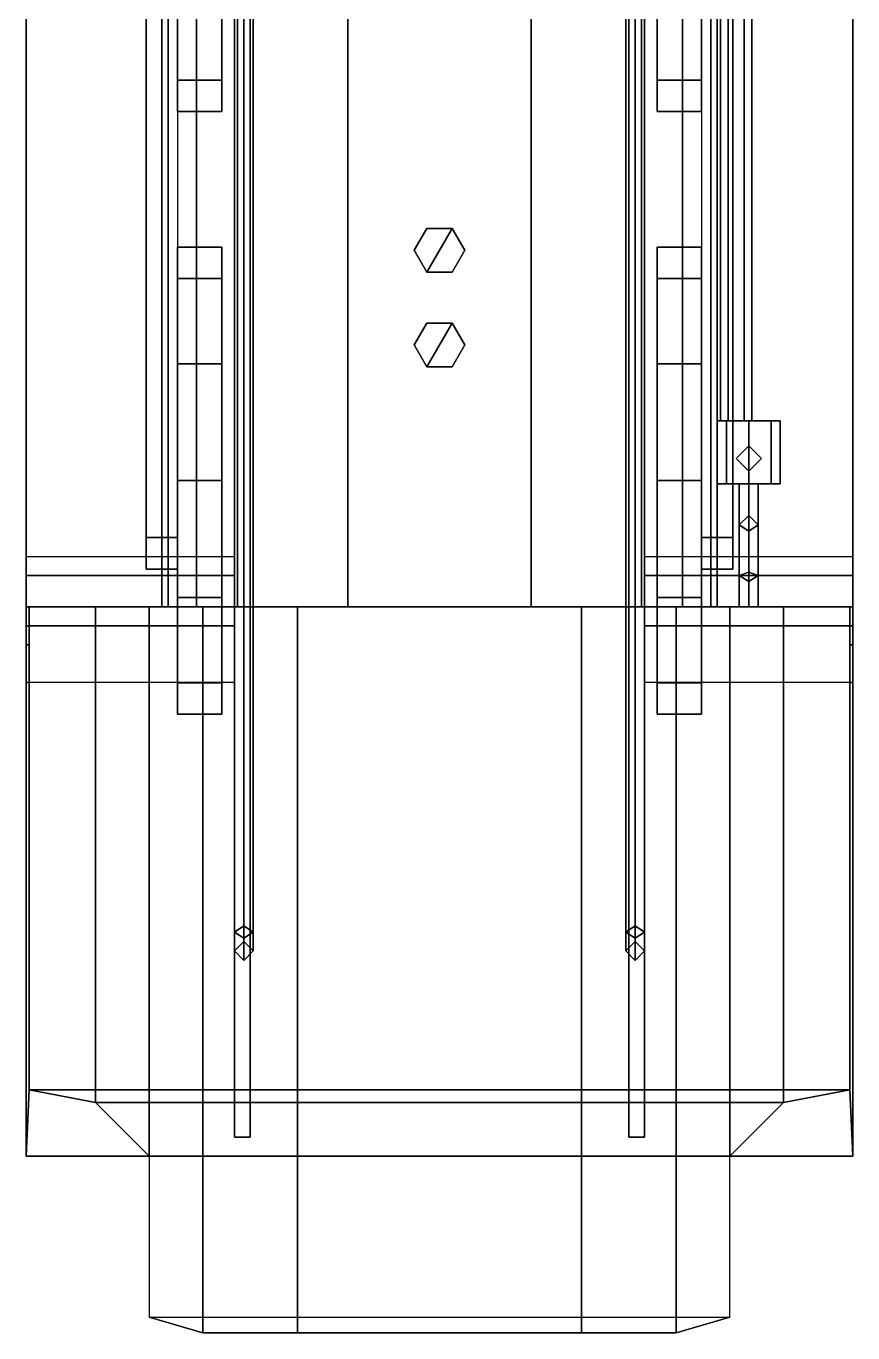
# Model space of a CAD drawing. Header units: millimetres. Extents: x -1.4 to 3, y -27.1 to 17.
# Drawn here: x -1.31 to 1.31, y -6.05 to -1.91 of the extents above; entities that cross this region are included whole.
import ezdxf

# ---------------------------------------------------------------- set-up
doc = ezdxf.new("R2010")
doc.units = ezdxf.units.MM
for name, color, linetype in [('b2', 1, 'Continuous'), ('bar', 1, 'Continuous'), ('wheels', 2, 'Continuous')]:
    doc.layers.add(name, color=color, linetype=linetype)

msp = doc.modelspace()

# ---------------------------------------------------------------- linework, layer by layer
for points in [[(-0.65, 5.51, 0.37), (-0.65, -3.75, 0.37), (-0.65, -3.75, 1.88), (-0.65, 4.6, 1.88)], [(-0.6, -3.75, 1.88), (-0.6, -3.75, 0.37), (-0.6, 5.51, 0.37), (-0.6, 4.6, 1.88)], [(0.6, 5.51, 0.37), (0.6, -3.75, 0.37), (0.6, -3.75, 1.88), (0.6, 4.6, 1.88)], [(0.65, -3.75, 1.88), (0.65, -3.75, 0.37), (0.65, 5.51, 0.37), (0.65, 4.6, 1.88)], [(-0.65, 4.6, 1.88), (-0.65, -3.75, 1.88), (-0.6, -3.75, 1.88), (-0.6, 4.6, 1.88)], [(0.6, 4.6, 1.88), (0.6, -3.75, 1.88), (0.65, -3.75, 1.88), (0.65, 4.6, 1.88)], [(-1.31, 4.52, 1.7), (-1.31, 4.42, 1.61), (-1.31, -3.59, 1.61), (-1.31, -3.75, 1.7)], [(-0.65, -3.75, 1.7), (-0.65, 4.52, 1.7), (-1.31, 4.52, 1.7), (-1.31, -3.75, 1.7)], [(1.31, -3.75, 1.7), (1.31, 4.52, 1.7), (0.65, 4.52, 1.7), (0.65, -3.75, 1.7)], [(1.31, -3.59, 1.61), (1.31, 4.42, 1.61), (1.31, 4.52, 1.7), (1.31, -3.75, 1.7)], [(0.99, 3.82, 2.73), (0.965, 3.795, 2.7733), (0.965, -3.16, 2.7733), (0.99, -3.16, 2.73)], [(0.965, 3.795, 2.6867), (0.99, 3.82, 2.73), (0.99, -3.16, 2.73), (0.965, -3.16, 2.6867)], [(0.965, 3.795, 2.7733), (0.915, 3.745, 2.7733), (0.915, -3.16, 2.7733), (0.965, -3.16, 2.7733)], [(0.915, 3.745, 2.6867), (0.965, 3.795, 2.6867), (0.965, -3.16, 2.6867), (0.915, -3.16, 2.6867)], [(0.915, 3.745, 2.7733), (0.89, 3.72, 2.73), (0.89, -3.16, 2.73), (0.915, -3.16, 2.7733)], [(0.89, 3.72, 2.73), (0.915, 3.745, 2.6867), (0.915, -3.16, 2.6867), (0.89, -3.16, 2.73)], [(-0.65, 2.75, 0.28), (-0.62, 2.78, 0.25), (-0.62, -4.8, 0.25), (-0.65, -4.78, 0.28)], [(-0.62, 2.78, 0.25), (-0.59, 2.75, 0.28), (-0.59, -4.78, 0.28), (-0.62, -4.8, 0.25)], [(0.59, 2.75, 0.28), (0.62, 2.78, 0.25), (0.62, -4.8, 0.25), (0.59, -4.78, 0.28)], [(0.62, 2.78, 0.25), (0.65, 2.75, 0.28), (0.65, -4.78, 0.28), (0.62, -4.8, 0.25)], [(-0.62, 2.72, 0.31), (-0.65, 2.75, 0.28), (-0.65, -4.78, 0.28), (-0.62, -4.76, 0.31)], [(-0.59, 2.75, 0.28), (-0.62, 2.72, 0.31), (-0.62, -4.76, 0.31), (-0.59, -4.78, 0.28)], [(0.62, 2.72, 0.31), (0.59, 2.75, 0.28), (0.59, -4.78, 0.28), (0.62, -4.76, 0.31)], [(0.65, 2.75, 0.28), (0.62, 2.72, 0.31), (0.62, -4.76, 0.31), (0.65, -4.78, 0.28)], [(-0.88, -1.33, 1.88), (-0.88, -3.75, 1.88), (-0.88, -3.75, 2.73), (-0.88, -1.33, 2.73)], [(-0.88, -3.75, 2.73), (-0.86, -3.75, 3.3), (-0.86, -1.33, 3.3), (-0.88, -1.33, 2.73)], [(-0.86, -1.33, 3.3), (-0.86, -3.75, 3.3), (-0.77, -3.75, 3.56), (-0.77, -1.33, 3.56)], [(-0.77, -3.75, 3.56), (-0.64, -3.75, 3.65), (-0.64, -1.33, 3.65), (-0.77, -1.33, 3.56)], [(-0.64, -1.33, 3.65), (-0.64, -3.75, 3.65), (-0.29, -3.75, 3.76), (-0.29, -1.33, 3.76)], [(-0.29, -1.33, 3.76), (-0.29, -3.75, 3.76), (0.29, -3.75, 3.76), (0.29, -1.33, 3.76)], [(0.29, -3.75, 3.76), (0.64, -3.75, 3.65), (0.64, -1.33, 3.65), (0.29, -1.33, 3.76)], [(0.64, -1.33, 3.65), (0.64, -3.75, 3.65), (0.77, -3.75, 3.56), (0.77, -1.33, 3.56)], [(0.77, -3.75, 3.56), (0.86, -3.75, 3.3), (0.86, -1.33, 3.3), (0.77, -1.33, 3.56)], [(0.86, -1.33, 3.3), (0.86, -3.75, 3.3), (0.88, -3.75, 2.73), (0.88, -1.33, 2.73)], [(0.88, -3.75, 2.73), (0.88, -3.75, 1.88), (0.88, -1.33, 1.88), (0.88, -1.33, 2.73)], [(-0.04, -2.5507, 3.76), (-0.08, -2.62, 3.76), (-0.08, -2.62, 3.94), (-0.04, -2.5507, 3.94)], [(-0.04, -2.5507, 3.94), (-0.08, -2.62, 3.94), (-0.04, -2.6893, 3.94), (0.04, -2.5507, 3.94)], [(0.04, -2.5507, 3.76), (-0.04, -2.5507, 3.76), (-0.04, -2.5507, 3.94), (0.04, -2.5507, 3.94)], [(0.04, -2.5507, 3.94), (-0.04, -2.6893, 3.94), (0.04, -2.6893, 3.94), (0.08, -2.62, 3.94)], [(0.08, -2.62, 3.76), (0.04, -2.5507, 3.76), (0.04, -2.5507, 3.94), (0.08, -2.62, 3.94)], [(-0.08, -2.62, 3.76), (-0.04, -2.6893, 3.76), (-0.04, -2.6893, 3.94), (-0.08, -2.62, 3.94)], [(0.04, -2.6893, 3.76), (0.08, -2.62, 3.76), (0.08, -2.62, 3.94), (0.04, -2.6893, 3.94)], [(-0.04, -2.6893, 3.76), (0.04, -2.6893, 3.76), (0.04, -2.6893, 3.94), (-0.04, -2.6893, 3.94)], [(-0.04, -2.8507, 3.94), (-0.08, -2.92, 3.94), (-0.04, -2.9893, 3.94), (0.04, -2.8507, 3.94)], [(-0.04, -2.8507, 3.76), (-0.08, -2.92, 3.76), (-0.08, -2.92, 3.94), (-0.04, -2.8507, 3.94)], [(0.04, -2.8507, 3.94), (-0.04, -2.9893, 3.94), (0.04, -2.9893, 3.94), (0.08, -2.92, 3.94)], [(0.04, -2.8507, 3.76), (-0.04, -2.8507, 3.76), (-0.04, -2.8507, 3.94), (0.04, -2.8507, 3.94)], [(0.08, -2.92, 3.76), (0.04, -2.8507, 3.76), (0.04, -2.8507, 3.94), (0.08, -2.92, 3.94)], [(-0.08, -2.92, 3.76), (-0.04, -2.9893, 3.76), (-0.04, -2.9893, 3.94), (-0.08, -2.92, 3.94)], [(0.04, -2.9893, 3.76), (0.08, -2.92, 3.76), (0.08, -2.92, 3.94), (0.04, -2.9893, 3.94)], [(-0.04, -2.9893, 3.76), (0.04, -2.9893, 3.76), (0.04, -2.9893, 3.94), (-0.04, -2.9893, 3.94)], [(0.9093, -3.16, 2.8007), (0.88, -3.16, 2.73), (0.88, -3.36, 2.73), (0.9093, -3.36, 2.8007)], [(0.88, -3.16, 2.73), (0.9093, -3.16, 2.6593), (0.9093, -3.36, 2.6593), (0.88, -3.36, 2.73)], [(0.88, -3.16, 2.73), (1.0507, -3.16, 2.8007), (1.08, -3.16, 2.73), (0.9093, -3.16, 2.6593)], [(0.9093, -3.16, 2.8007), (0.98, -3.16, 2.83), (1.0507, -3.16, 2.8007), (0.88, -3.16, 2.73)], [(0.98, -3.16, 2.83), (0.9093, -3.16, 2.8007), (0.9093, -3.36, 2.8007), (0.98, -3.36, 2.83)], [(0.9093, -3.16, 2.6593), (0.98, -3.16, 2.63), (0.98, -3.36, 2.63), (0.9093, -3.36, 2.6593)], [(0.9093, -3.16, 2.6593), (1.08, -3.16, 2.73), (1.0507, -3.16, 2.6593), (0.98, -3.16, 2.63)], [(1.0507, -3.16, 2.8007), (0.98, -3.16, 2.83), (0.98, -3.36, 2.83), (1.0507, -3.36, 2.8007)], [(0.98, -3.16, 2.63), (1.0507, -3.16, 2.6593), (1.0507, -3.36, 2.6593), (0.98, -3.36, 2.63)], [(1.08, -3.16, 2.73), (1.0507, -3.16, 2.8007), (1.0507, -3.36, 2.8007), (1.08, -3.36, 2.73)], [(1.0507, -3.16, 2.6593), (1.08, -3.16, 2.73), (1.08, -3.36, 2.73), (1.0507, -3.36, 2.6593)], [(0.98, -3.24, 1.7), (0.94, -3.28, 1.7), (0.94, -3.28, 2.66), (0.98, -3.24, 2.63)], [(1.02, -3.28, 1.7), (0.98, -3.24, 1.7), (0.98, -3.24, 2.63), (1.02, -3.28, 2.66)], [(0.94, -3.28, 1.7), (0.98, -3.32, 1.7), (0.98, -3.32, 2.63), (0.94, -3.28, 2.66)], [(0.98, -3.32, 1.7), (1.02, -3.28, 1.7), (1.02, -3.28, 2.66), (0.98, -3.32, 2.63)], [(1.08, -3.36, 2.73), (0.9093, -3.36, 2.8007), (0.88, -3.36, 2.73), (1.0507, -3.36, 2.6593)], [(1.0507, -3.36, 2.6593), (0.88, -3.36, 2.73), (0.9093, -3.36, 2.6593), (0.98, -3.36, 2.63)], [(1.0507, -3.36, 2.8007), (0.98, -3.36, 2.83), (0.9093, -3.36, 2.8007), (1.08, -3.36, 2.73)], [(0.98, -3.36, 2.76), (0.95, -3.36, 2.73), (0.95, -3.49, 2.73), (0.98, -3.51, 2.76)], [(0.95, -3.36, 2.73), (0.98, -3.36, 2.7), (0.98, -3.46, 2.7), (0.95, -3.49, 2.73)], [(1.01, -3.36, 2.73), (0.98, -3.36, 2.76), (0.98, -3.51, 2.76), (1.01, -3.49, 2.73)], [(0.98, -3.36, 2.7), (1.01, -3.36, 2.73), (1.01, -3.49, 2.73), (0.98, -3.46, 2.7)], [(0.95, -3.49, 2.73), (0.98, -3.46, 2.7), (0.98, -3.64, 2.52), (0.95, -3.65, 2.55)], [(0.98, -3.46, 2.7), (1.01, -3.49, 2.73), (1.01, -3.65, 2.55), (0.98, -3.64, 2.52)], [(0.98, -3.51, 2.76), (0.95, -3.49, 2.73), (0.95, -3.65, 2.55), (0.98, -3.67, 2.58)], [(1.01, -3.49, 2.73), (0.98, -3.51, 2.76), (0.98, -3.67, 2.58), (1.01, -3.65, 2.55)], [(-1.31, -3.75, 1.7), (-1.31, -3.59, 1.61), (-1.31, -3.65, 1.54), (-1.31, -3.75, 1.7)], [(-1.31, -3.65, 1.54), (-1.31, -3.59, 1.61), (-0.65, -3.59, 1.61), (-0.65, -3.65, 1.54)], [(0.65, -3.65, 1.54), (0.65, -3.59, 1.61), (1.31, -3.59, 1.61), (1.31, -3.65, 1.54)], [(1.31, -3.65, 1.54), (1.31, -3.59, 1.61), (1.31, -3.75, 1.7)], [(0.95, -3.65, 2.55), (0.98, -3.64, 2.52), (0.98, -3.75, 2.52), (0.95, -3.75, 2.55)], [(0.98, -3.64, 2.52), (1.01, -3.65, 2.55), (1.01, -3.75, 2.55), (0.98, -3.75, 2.52)], [(-1.31, -3.75, 1.7), (-1.31, -3.65, 1.54), (-1.31, -3.65, 1.45), (-1.31, -3.75, 1.47)], [(-1.31, -3.75, 1.47), (-1.31, -3.65, 1.45), (-1.31, -3.81, 1.22), (-1.31, -3.87, 1.32)], [(-1.31, -3.65, 1.45), (-1.31, -3.65, 1.54), (-0.65, -3.65, 1.54), (-0.65, -3.65, 1.45)], [(-1.31, -3.81, 1.22), (-1.31, -3.65, 1.45), (-0.65, -3.65, 1.45), (-0.65, -3.81, 1.22)], [(0.65, -3.65, 1.45), (0.65, -3.65, 1.54), (1.31, -3.65, 1.54), (1.31, -3.65, 1.45)], [(0.65, -3.81, 1.22), (0.65, -3.65, 1.45), (1.31, -3.65, 1.45), (1.31, -3.81, 1.22)], [(0.98, -3.67, 2.58), (0.95, -3.65, 2.55), (0.95, -3.75, 2.55), (0.98, -3.75, 2.58)], [(1.01, -3.65, 2.55), (0.98, -3.67, 2.58), (0.98, -3.75, 2.58), (1.01, -3.75, 2.55)], [(1.31, -3.65, 1.45), (1.31, -3.65, 1.54), (1.31, -3.75, 1.7), (1.31, -3.75, 1.47)], [(1.31, -3.81, 1.22), (1.31, -3.65, 1.45), (1.31, -3.75, 1.47), (1.31, -3.87, 1.32)], [(-1.3, -3.75, 1.47), (-1.3, -3.75, 1.7), (-1.31, -3.75, 1.7), (-1.31, -3.75, 1.47)], [(-1.3, -3.87, 1.32), (-1.3, -3.75, 1.47), (-1.31, -3.75, 1.47), (-1.31, -3.87, 1.32)], [(-1.3, -3.75, 1.47), (-1.3, -5.28, 1.26), (-1.3, -5.28, 3.25), (-1.3, -3.75, 3.25)], [(1.3, -3.75, 3.25), (1.3, -3.75, 1.47), (-1.3, -3.75, 1.47), (-1.3, -3.75, 3.25)], [(-1.3, -3.87, 1.32), (-1.3, -3.99, 1.26), (-1.3, -5.28, 1.26), (-1.3, -3.75, 1.47)], [(-1.3, -3.75, 3.25), (-1.3, -5.28, 3.25), (-1.09, -5.32, 3.41), (-1.09, -3.75, 3.41)], [(1.09, -3.75, 3.41), (1.3, -3.75, 3.25), (-1.3, -3.75, 3.25), (-1.09, -3.75, 3.41)], [(-1.09, -3.75, 3.41), (-0.92, -3.75, 3.54), (0.92, -3.75, 3.54), (1.09, -3.75, 3.41)], [(-1.09, -5.32, 3.41), (-0.92, -5.49, 3.54), (-0.92, -3.75, 3.54), (-1.09, -3.75, 3.41)], [(0.75, -3.75, 3.68), (0.92, -3.75, 3.54), (-0.92, -3.75, 3.54), (-0.75, -3.75, 3.68)], [(-0.92, -3.75, 3.54), (-0.92, -6, 3.54), (-0.75, -6.05, 3.68), (-0.75, -3.75, 3.68)], [(-0.75, -3.75, 3.68), (-0.45, -3.75, 3.86), (0.45, -3.75, 3.86), (0.75, -3.75, 3.68)], [(-0.75, -6.05, 3.68), (-0.45, -6.05, 3.86), (-0.45, -3.75, 3.86), (-0.75, -3.75, 3.68)], [(-0.65, -3.75, 0.37), (-0.65, -5.43, 0.37), (-0.65, -5.43, 1.14), (-0.65, -3.75, 1.14)], [(-0.6, -5.43, 1.14), (-0.6, -5.43, 0.37), (-0.6, -3.75, 0.37), (-0.6, -3.75, 1.14)], [(-0.45, -3.75, 3.86), (-0.45, -6.05, 3.86), (0.45, -6.05, 3.86), (0.45, -3.75, 3.86)], [(0.45, -3.75, 3.86), (0.45, -6.05, 3.86), (0.75, -6.05, 3.68), (0.75, -3.75, 3.68)], [(0.6, -3.75, 0.37), (0.6, -5.43, 0.37), (0.6, -5.43, 1.14), (0.6, -3.75, 1.14)], [(0.65, -5.43, 1.14), (0.65, -5.43, 0.37), (0.65, -3.75, 0.37), (0.65, -3.75, 1.14)], [(0.75, -6.05, 3.68), (0.92, -6, 3.54), (0.92, -3.75, 3.54), (0.75, -3.75, 3.68)], [(0.92, -3.75, 3.54), (0.92, -5.49, 3.54), (1.09, -5.32, 3.41), (1.09, -3.75, 3.41)], [(1.09, -5.32, 3.41), (1.3, -5.28, 3.25), (1.3, -3.75, 3.25), (1.09, -3.75, 3.41)], [(1.31, -3.75, 1.47), (1.31, -3.75, 1.7), (1.3, -3.75, 1.7), (1.3, -3.75, 1.47)], [(1.31, -3.87, 1.32), (1.31, -3.75, 1.47), (1.3, -3.75, 1.47), (1.3, -3.87, 1.32)], [(1.3, -5.28, 3.25), (1.3, -5.28, 1.26), (1.3, -3.75, 1.47), (1.3, -3.75, 3.25)], [(1.3, -5.28, 1.26), (1.3, -3.99, 1.26), (1.3, -3.87, 1.32), (1.3, -3.75, 1.47)], [(-1.31, -3.87, 1.32), (-1.31, -3.81, 1.22), (-1.31, -3.99, 1.14), (-1.31, -3.99, 1.26)], [(-1.31, -3.99, 1.14), (-1.31, -3.81, 1.22), (-0.65, -3.81, 1.22), (-0.65, -3.99, 1.14)], [(0.65, -3.99, 1.14), (0.65, -3.81, 1.22), (1.31, -3.81, 1.22), (1.31, -3.99, 1.14)], [(1.31, -3.99, 1.14), (1.31, -3.81, 1.22), (1.31, -3.87, 1.32), (1.31, -3.99, 1.26)], [(-1.3, -3.99, 1.26), (-1.3, -3.87, 1.32), (-1.31, -3.87, 1.32), (-1.31, -3.99, 1.26)], [(1.31, -3.99, 1.26), (1.31, -3.87, 1.32), (1.3, -3.87, 1.32), (1.3, -3.99, 1.26)], [(-1.31, -3.99, 1.26), (-1.31, -3.99, 1.14), (-1.31, -5.49, 1.14), (-1.31, -5.49, 1.26)], [(-1.3, -5.28, 1.26), (-1.3, -3.99, 1.26), (-1.31, -3.99, 1.26), (-1.31, -5.49, 1.26)], [(1.31, -5.49, 1.26), (1.31, -3.99, 1.26), (1.3, -3.99, 1.26), (1.3, -5.28, 1.26)], [(1.31, -5.49, 1.14), (1.31, -3.99, 1.14), (1.31, -3.99, 1.26), (1.31, -5.49, 1.26)], [(-0.62, -4.76, 0.31), (-0.65, -4.78, 0.28), (-0.65, -4.84, 0.37), (-0.62, -4.81, 0.37)], [(-0.59, -4.78, 0.28), (-0.62, -4.76, 0.31), (-0.62, -4.81, 0.37), (-0.59, -4.84, 0.37)], [(0.62, -4.76, 0.31), (0.59, -4.78, 0.28), (0.59, -4.84, 0.37), (0.62, -4.81, 0.37)], [(0.65, -4.78, 0.28), (0.62, -4.76, 0.31), (0.62, -4.81, 0.37), (0.65, -4.84, 0.37)], [(-0.65, -4.78, 0.28), (-0.62, -4.8, 0.25), (-0.62, -4.87, 0.37), (-0.65, -4.84, 0.37)], [(-0.62, -4.8, 0.25), (-0.59, -4.78, 0.28), (-0.59, -4.84, 0.37), (-0.62, -4.87, 0.37)], [(0.59, -4.78, 0.28), (0.62, -4.8, 0.25), (0.62, -4.87, 0.37), (0.59, -4.84, 0.37)], [(0.62, -4.8, 0.25), (0.65, -4.78, 0.28), (0.65, -4.84, 0.37), (0.62, -4.87, 0.37)], [(-1.3, -5.28, 1.26), (-1.31, -5.49, 1.26), (1.31, -5.49, 1.26), (1.3, -5.28, 1.26)], [(-1.3, -5.28, 3.25), (-1.3, -5.28, 1.26), (1.3, -5.28, 1.26), (1.3, -5.28, 3.25)], [(-1.09, -5.32, 3.41), (-1.3, -5.28, 3.25), (1.3, -5.28, 3.25), (1.09, -5.32, 3.41)], [(1.09, -5.32, 3.41), (0.92, -5.49, 3.54), (-0.92, -5.49, 3.54), (-1.09, -5.32, 3.41)], [(-0.65, -5.43, 1.14), (-0.65, -5.43, 0.37), (-0.6, -5.43, 0.37), (-0.6, -5.43, 1.14)], [(0.6, -5.43, 1.14), (0.6, -5.43, 0.37), (0.65, -5.43, 0.37), (0.65, -5.43, 1.14)], [(-1.31, -5.49, 1.26), (-1.31, -5.49, 1.14), (1.31, -5.49, 1.14), (1.31, -5.49, 1.26)], [(-0.75, -6.05, 3.68), (-0.92, -6, 3.54), (0.92, -6, 3.54), (0.75, -6.05, 3.68)], [(0.75, -6.05, 3.68), (0.45, -6.05, 3.86), (-0.45, -6.05, 3.86), (-0.75, -6.05, 3.68)]]:
    msp.add_3dface(points)
at = {"layer": 'b2'}
for points in [[(-0.93, -3.53, 0.46), (-0.93, -3.53, 0.34), (-0.93, 1.73, 0.34), (-0.93, 1.73, 0.46)], [(-0.83, 1.63, 0.46), (-0.83, -3.53, 0.46), (-0.93, -3.53, 0.46), (-0.93, 1.63, 0.46)], [(-0.83, -3.53, 0.46), (-0.83, -3.63, 0.44), (-0.93, -3.63, 0.44), (-0.93, -3.53, 0.46)], [(-0.93, -3.63, 0.44), (-0.93, -3.63, 0.36), (-0.93, -3.53, 0.34), (-0.93, -3.53, 0.46)], [(-0.83, -3.63, 0.44), (-0.83, -3.63, 0.36), (-0.93, -3.63, 0.36), (-0.93, -3.63, 0.44)]]:
    msp.add_3dface(points, dxfattribs=at)
at = {"layer": 'bar'}
for points in [[(0.93, -3.53, 0.46), (0.93, -3.53, 0.34), (0.93, 1.73, 0.34), (0.93, 1.73, 0.46)], [(0.83, 1.63, 0.46), (0.83, -3.53, 0.46), (0.93, -3.53, 0.46), (0.93, 1.63, 0.46)], [(0.83, -3.53, 0.46), (0.83, -3.63, 0.44), (0.93, -3.63, 0.44), (0.93, -3.53, 0.46)], [(0.93, -3.63, 0.44), (0.93, -3.63, 0.36), (0.93, -3.53, 0.34), (0.93, -3.53, 0.46)], [(0.83, -3.63, 0.44), (0.83, -3.63, 0.36), (0.93, -3.63, 0.36), (0.93, -3.63, 0.44)]]:
    msp.add_3dface(points, dxfattribs=at)
at = {"layer": 'wheels'}
for points in [[(-0.83, -1.81, 1.3509), (-0.83, -0.7991, 1.08), (-0.83, -0.7, 0.71), (-0.83, -2.0809, 1.08)], [(-0.83, -2.0809, 1.08), (-0.83, -0.7, 0.71), (-0.83, -0.7991, 0.34), (-0.83, -2.18, 0.71)], [(0.83, -0.7, 0.71), (0.83, -2.0809, 0.34), (0.83, -1.81, 0.0691), (0.83, -0.7991, 0.34)], [(0.83, -0.7991, 1.08), (0.83, -2.18, 0.71), (0.83, -2.0809, 0.34), (0.83, -0.7, 0.71)], [(-0.83, -2.18, 0.71), (-0.83, -0.7991, 0.34), (-0.83, -1.07, 0.0691), (-0.83, -2.0809, 0.34)], [(0.83, -1.07, 1.3509), (0.83, -2.0809, 1.08), (0.83, -2.18, 0.71), (0.83, -0.7991, 1.08)], [(-0.83, -2.0809, 0.34), (-0.83, -1.07, 0.0691), (-0.83, -1.44, -0.03), (-0.83, -1.81, 0.0691)], [(0.83, -1.44, 1.45), (0.83, -1.81, 1.3509), (0.83, -2.0809, 1.08), (0.83, -1.07, 1.3509)], [(-0.69, -1.81, 0.0691), (-0.69, -2.0809, 0.34), (-0.83, -2.0809, 0.34), (-0.83, -1.81, 0.0691)], [(-0.69, -2.0809, 1.08), (-0.69, -1.81, 1.3509), (-0.83, -1.81, 1.3509), (-0.83, -2.0809, 1.08)], [(0.69, -2.0809, 0.34), (0.69, -1.81, 0.0691), (0.83, -1.81, 0.0691), (0.83, -2.0809, 0.34)], [(0.69, -1.81, 1.3509), (0.69, -2.0809, 1.08), (0.83, -2.0809, 1.08), (0.83, -1.81, 1.3509)], [(-0.69, -2.18, 0.71), (-0.69, -2.0809, 1.08), (-0.83, -2.0809, 1.08), (-0.83, -2.18, 0.71)], [(-0.69, -2.0809, 0.34), (-0.69, -2.18, 0.71), (-0.83, -2.18, 0.71), (-0.83, -2.0809, 0.34)], [(0.69, -2.0809, 1.08), (0.69, -2.18, 0.71), (0.83, -2.18, 0.71), (0.83, -2.0809, 1.08)], [(0.69, -2.18, 0.71), (0.69, -2.0809, 0.34), (0.83, -2.0809, 0.34), (0.83, -2.18, 0.71)], [(-0.83, -3.9909, 1.08), (-0.83, -2.61, 0.71), (-0.83, -2.7091, 0.34), (-0.83, -4.09, 0.71)], [(-0.83, -3.72, 1.3509), (-0.83, -2.7091, 1.08), (-0.83, -2.61, 0.71), (-0.83, -3.9909, 1.08)], [(-0.69, -2.7091, 1.08), (-0.69, -2.61, 0.71), (-0.83, -2.61, 0.71), (-0.83, -2.7091, 1.08)], [(-0.69, -2.61, 0.71), (-0.69, -2.7091, 0.34), (-0.83, -2.7091, 0.34), (-0.83, -2.61, 0.71)], [(0.69, -2.61, 0.71), (0.69, -2.7091, 1.08), (0.83, -2.7091, 1.08), (0.83, -2.61, 0.71)], [(0.69, -2.7091, 0.34), (0.69, -2.61, 0.71), (0.83, -2.61, 0.71), (0.83, -2.7091, 0.34)], [(0.83, -2.7091, 1.08), (0.83, -4.09, 0.71), (0.83, -3.9909, 0.34), (0.83, -2.61, 0.71)], [(0.83, -2.61, 0.71), (0.83, -3.9909, 0.34), (0.83, -3.72, 0.0691), (0.83, -2.7091, 0.34)], [(-0.83, -3.35, 1.45), (-0.83, -2.98, 1.3509), (-0.83, -2.7091, 1.08), (-0.83, -3.72, 1.3509)], [(-0.83, -4.09, 0.71), (-0.83, -2.7091, 0.34), (-0.83, -2.98, 0.0691), (-0.83, -3.9909, 0.34)], [(-0.69, -2.7091, 0.34), (-0.69, -2.98, 0.0691), (-0.83, -2.98, 0.0691), (-0.83, -2.7091, 0.34)], [(-0.69, -2.98, 1.3509), (-0.69, -2.7091, 1.08), (-0.83, -2.7091, 1.08), (-0.83, -2.98, 1.3509)], [(0.69, -2.98, 0.0691), (0.69, -2.7091, 0.34), (0.83, -2.7091, 0.34), (0.83, -2.98, 0.0691)], [(0.69, -2.7091, 1.08), (0.69, -2.98, 1.3509), (0.83, -2.98, 1.3509), (0.83, -2.7091, 1.08)], [(0.83, -2.98, 1.3509), (0.83, -3.9909, 1.08), (0.83, -4.09, 0.71), (0.83, -2.7091, 1.08)], [(0.83, -2.7091, 0.34), (0.83, -3.72, 0.0691), (0.83, -3.35, -0.03), (0.83, -2.98, 0.0691)], [(-0.83, -3.9909, 0.34), (-0.83, -2.98, 0.0691), (-0.83, -3.35, -0.03), (-0.83, -3.72, 0.0691)], [(-0.69, -2.98, 0.0691), (-0.69, -3.35, -0.03), (-0.83, -3.35, -0.03), (-0.83, -2.98, 0.0691)], [(-0.69, -3.35, 1.45), (-0.69, -2.98, 1.3509), (-0.83, -2.98, 1.3509), (-0.83, -3.35, 1.45)], [(0.69, -3.35, -0.03), (0.69, -2.98, 0.0691), (0.83, -2.98, 0.0691), (0.83, -3.35, -0.03)], [(0.69, -2.98, 1.3509), (0.69, -3.35, 1.45), (0.83, -3.35, 1.45), (0.83, -2.98, 1.3509)], [(0.83, -3.35, 1.45), (0.83, -3.72, 1.3509), (0.83, -3.9909, 1.08), (0.83, -2.98, 1.3509)], [(-0.69, -3.72, 1.3509), (-0.69, -3.35, 1.45), (-0.83, -3.35, 1.45), (-0.83, -3.72, 1.3509)], [(-0.69, -3.35, -0.03), (-0.69, -3.72, 0.0691), (-0.83, -3.72, 0.0691), (-0.83, -3.35, -0.03)], [(0.69, -3.35, 1.45), (0.69, -3.72, 1.3509), (0.83, -3.72, 1.3509), (0.83, -3.35, 1.45)], [(0.69, -3.72, 0.0691), (0.69, -3.35, -0.03), (0.83, -3.35, -0.03), (0.83, -3.72, 0.0691)], [(-0.69, -3.72, 0.0691), (-0.69, -3.9909, 0.34), (-0.83, -3.9909, 0.34), (-0.83, -3.72, 0.0691)], [(-0.69, -3.9909, 1.08), (-0.69, -3.72, 1.3509), (-0.83, -3.72, 1.3509), (-0.83, -3.9909, 1.08)], [(0.69, -3.9909, 0.34), (0.69, -3.72, 0.0691), (0.83, -3.72, 0.0691), (0.83, -3.9909, 0.34)], [(0.69, -3.72, 1.3509), (0.69, -3.9909, 1.08), (0.83, -3.9909, 1.08), (0.83, -3.72, 1.3509)], [(-0.69, -4.09, 0.71), (-0.69, -3.9909, 1.08), (-0.83, -3.9909, 1.08), (-0.83, -4.09, 0.71)], [(-0.69, -3.9909, 0.34), (-0.69, -4.09, 0.71), (-0.83, -4.09, 0.71), (-0.83, -3.9909, 0.34)], [(0.69, -3.9909, 1.08), (0.69, -4.09, 0.71), (0.83, -4.09, 0.71), (0.83, -3.9909, 1.08)], [(0.69, -4.09, 0.71), (0.69, -3.9909, 0.34), (0.83, -3.9909, 0.34), (0.83, -4.09, 0.71)]]:
    msp.add_3dface(points, dxfattribs=at)

doc.saveas('drawing.dxf')
